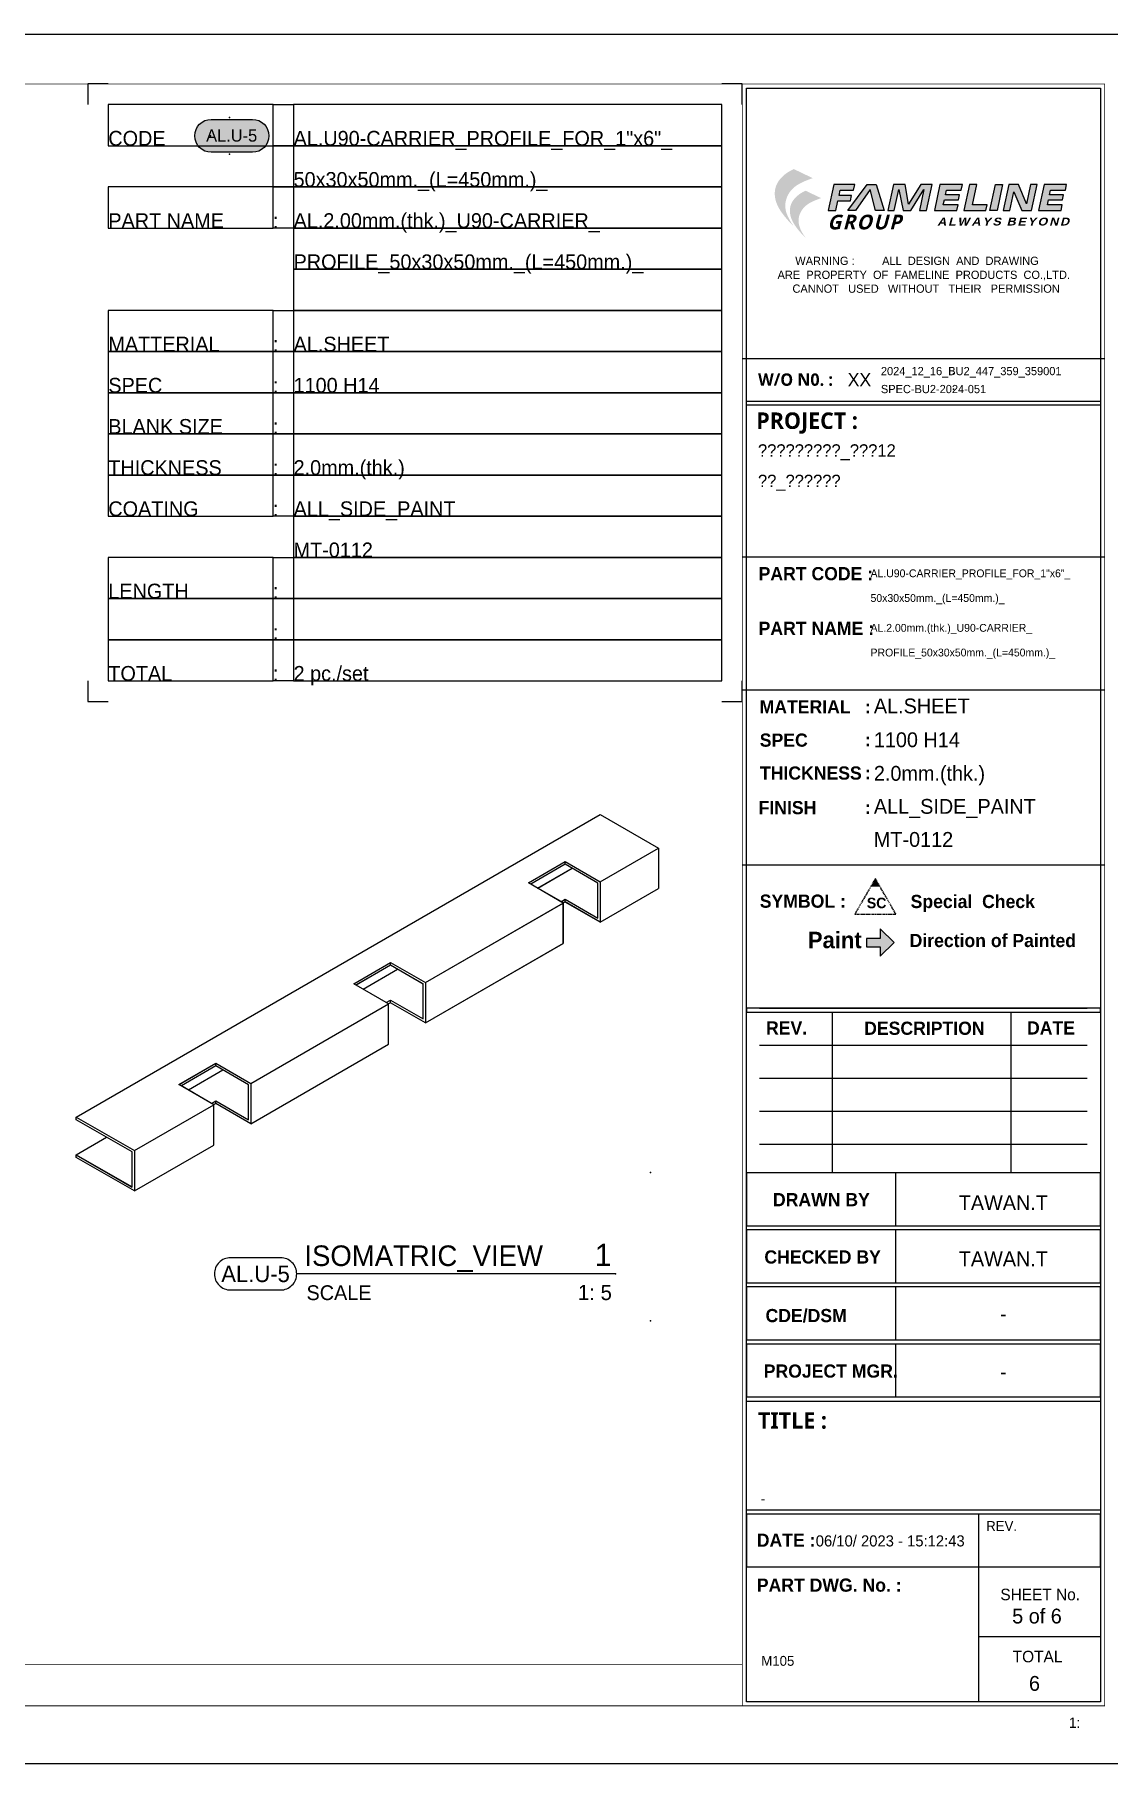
# Model space of a CAD drawing. Header units: millimetres. Extents: x -244126 to 368105, y -173968 to 259060.
# Drawn here: x -84073 to -83421, y 44240 to 45290 of the extents above; entities that cross this region are included whole.
import ezdxf
from ezdxf.enums import TextEntityAlignment as Align

# ---------------------------------------------------------------- set-up
doc = ezdxf.new("R2010")
doc.units = ezdxf.units.MM
doc.header["$MEASUREMENT"] = 0
for name, pattern in [('005_GG_TA_LINE', [13.75, 5, -1.25, 1.25, -1.25, 5]), ('BORDER2', [22.225, 6.35, -3.175, 6.35, -3.175, 0, -3.175]), ('HIDDEN', [9.525, 6.35, -3.175]), ('TA_GL_000.00010', [0.000275, 0.0001, -2.5e-05, 2.5e-05, -2.5e-05, 0.0001]), ('TA_HL_003.00000', [19.5, 10.65, -8.85])]:
    doc.linetypes.add(name, pattern=pattern)
for name, color, linetype in [('000 - D I M 0.25', 6, 'Continuous'), ('000 - H A T C H', 8, 'Continuous'), ('000 - SYMBOL CON', 1, 'Continuous'), ('000 - T E X T', 4, 'Continuous'), ('000 - TITLEBLOCK', 4, 'Continuous'), ('A04_TUBE SERIES', 7, 'Continuous'), ('FL-Support ii', 5, 'Continuous'), ('T E X T', 4, 'Continuous')]:
    doc.layers.add(name, color=color, linetype=linetype)
doc.styles.add('BROWALLIA', font='BrowalliaUPC.ttf')
doc.styles.add('Cetury Gothic', font='GOTHIC.TTF')
doc.styles.add('MtXpl_BrowalliaUPC', font='BrowalliaUPC.ttf')
doc.styles.add('MtXpl_Century_Gothic', font='GOTHICB.TTF')
doc.styles.add('MtXpl_Malgun_Gothic', font='malgunbd.ttf')
doc.styles.add('TA', font='Cordia New.ttf', dxfattribs={"height": 4.5})

# ---------------------------------------------------------------- blocks, each defined once
blk = doc.blocks.new('A$Cfd196da9')
at = {"color": 0, "linetype": 'ByBlock', "const_width": 0.1}
blk.add_lwpolyline([(-143.5, -98), (96.5, -98), (96.5, 99), (-143.5, 99)], close=True, dxfattribs=at)
blk = doc.blocks.new('NEW LOGO FAMELINE')
h = blk.add_hatch(color=3)
h.dxf.hatch_style = 1
h.set_gradient(color1=(51, 51, 51), color2=(132, 132, 132), tint=1, name='INVHEMISPHERICAL')
edge = h.paths.add_edge_path()
edge.add_spline(control_points=[(167, -151.3), (166.2, -150.2), (164.6, -148), (161.9, -143.2), (159.3, -137.4), (158.4, -130.6), (159.4, -124.4), (161.9, -118.6), (166.8, -112.3), (175.3, -106.8), (182.7, -104.2), (186.7, -102.7)], knot_values=[0, 0, 0, 0, 3.999368, 8.221458, 16.423435, 22.935826, 28.683381, 35.030362, 41.70231, 52.106571, 65.045306, 65.045306, 65.045306, 65.045306], degree=3, periodic=0)
edge.add_line((186.7, -102.7), (167.5, -93.5))
edge.add_spline(control_points=[(167.5, -93.5), (165.3, -94.5), (160.7, -96.8), (154.8, -101.7), (150.3, -107.6), (148, -114.3), (147.8, -121.1), (149.6, -128.8), (153.3, -135.6), (157.9, -141.6), (162.1, -146.7), (165.3, -149.7), (167, -151.3)], knot_values=[0, 0, 0, 0, 7.114643, 15.455222, 22.761373, 29.246418, 36.248595, 42.954952, 52.716962, 59.173886, 65.493194, 72.469008, 72.469008, 72.469008, 72.469008], degree=3, periodic=0)
edge = h.paths.add_edge_path(flags=16)
edge.add_spline(control_points=[(174.4, -106.3), (174.1, -106.2), (172.5, -105.6), (168.6, -105.4), (162.7, -105.8), (156.2, -106.9), (152.6, -109.1), (151, -110.1)], knot_values=[0, 0, 0, 0, 1.056476, 5.025479, 11.599149, 18.811417, 24.352285, 24.352285, 24.352285, 24.352285], degree=3, periodic=0)
edge.add_spline(control_points=[(151, -110.1), (151.1, -109.8), (151.2, -109.5), (151.8, -108.3), (152.4, -107.3), (153.9, -105.1), (154.9, -104), (157.1, -101.7), (158.4, -100.5), (160.4, -99), (161.1, -98.5), (162.6, -97.6), (163.3, -97.1), (164.9, -96.2), (165.8, -95.8), (167, -95.2), (167.2, -95.1), (167.5, -95)], knot_values=[0.636744, 0.636744, 0.636744, 0.636744, 1.528083, 1.528083, 5.150301, 5.150301, 9.845601, 9.845601, 15.15015, 15.15015, 17.802424, 17.802424, 20.454698, 20.454698, 23.491903, 23.491903, 24.373762, 24.373762, 24.373762, 24.373762], degree=3, periodic=0)
edge.add_line((167.5, -95), (183.3, -102.6))
edge.add_spline(control_points=[(183.3, -102.6), (182.4, -102.9), (181.5, -103.2), (178.6, -104.4), (176.5, -105.2), (174.4, -106.3)], knot_values=[3.151221, 3.151221, 3.151221, 3.151221, 5.963358, 5.963358, 12.618488, 12.618488, 12.618488, 12.618488], degree=3, periodic=0)
h = blk.add_hatch(color=253)
h.dxf.hatch_style = 1
edge = h.paths.add_edge_path()
edge.add_spline(control_points=[(167.5, -95), (167.2, -95.1), (167, -95.2), (165.8, -95.8), (164.9, -96.2), (163.3, -97.1), (162.6, -97.6), (161.1, -98.5), (160.4, -99), (158.4, -100.5), (157.1, -101.7), (154.9, -104), (153.9, -105.1), (152.4, -107.3), (151.8, -108.3), (151.2, -109.5), (151.1, -109.8), (151, -110.1)], knot_values=[0.636744, 0.636744, 0.636744, 0.636744, 1.518603, 1.518603, 4.555808, 4.555808, 7.208082, 7.208082, 9.860357, 9.860357, 15.164905, 15.164905, 19.860205, 19.860205, 23.482423, 23.482423, 24.373762, 24.373762, 24.373762, 24.373762], degree=3, periodic=0)
edge.add_spline(control_points=[(151, -110.1), (152.6, -109.1), (156.2, -106.9), (162.7, -105.8), (168.6, -105.4), (172.5, -105.6), (174.1, -106.2), (174.4, -106.3)], knot_values=[0, 0, 0, 0, 5.540868, 12.753135, 19.326806, 23.295809, 24.352285, 24.352285, 24.352285, 24.352285], degree=3, periodic=0)
edge.add_spline(control_points=[(174.4, -106.3), (176.5, -105.2), (178.6, -104.4), (181.5, -103.2), (182.4, -102.9), (183.3, -102.6)], knot_values=[3.151221, 3.151221, 3.151221, 3.151221, 9.806351, 9.806351, 12.618488, 12.618488, 12.618488, 12.618488], degree=3, periodic=0)
edge.add_line((183.3, -102.6), (167.5, -95))
edge = h.paths.add_edge_path()
edge.add_spline(control_points=[(179.5, -116.8), (179.3, -116.9), (179.1, -117), (178.1, -117.4), (177.4, -117.8), (176, -118.5), (175.4, -118.9), (174.3, -119.6), (173.7, -120), (172, -121.3), (171, -122.3), (169.1, -124.2), (168.3, -125.1), (167.1, -126.9), (166.6, -127.7), (166.1, -128.8), (166, -129), (165.9, -129.2)], knot_values=[0.636744, 0.636744, 0.636744, 0.636744, 1.518603, 1.518603, 4.555808, 4.555808, 7.208082, 7.208082, 9.860357, 9.860357, 15.164905, 15.164905, 19.860205, 19.860205, 23.482423, 23.482423, 24.373762, 24.373762, 24.373762, 24.373762], degree=3, periodic=0)
edge.add_spline(control_points=[(165.9, -129.2), (166.3, -129), (166.6, -128.7), (167, -128.5)], knot_values=[0, 0, 0, 0, 1.522018, 1.522018, 1.522018, 1.522018], degree=3, periodic=0)
edge.add_spline(control_points=[(167, -128.5), (167.7, -128.1), (168.5, -127.7), (169.2, -127.3)], knot_values=[1.522018, 1.522018, 1.522018, 1.522018, 4.566053, 4.566053, 4.566053, 4.566053], degree=3, periodic=0)
edge.add_spline(control_points=[(169.2, -127.3), (169.5, -127.2), (170.2, -126.9), (171, -126.6), (171.6, -126.5)], knot_values=[4.566053, 4.566053, 4.566053, 4.566053, 5.540868, 7.610089, 7.610089, 7.610089, 7.610089], degree=3, periodic=0)
edge.add_spline(control_points=[(171.6, -126.5), (172.4, -126.3), (173.2, -126.1), (174, -126)], knot_values=[7.610089, 7.610089, 7.610089, 7.610089, 10.654125, 10.654125, 10.654125, 10.654125], degree=3, periodic=0)
edge.add_spline(control_points=[(174, -126), (174.6, -125.9), (175.8, -125.7), (177.1, -125.6), (177.8, -125.5)], knot_values=[10.654125, 10.654125, 10.654125, 10.654125, 12.753135, 15.220178, 15.220178, 15.220178, 15.220178], degree=3, periodic=0)
edge.add_spline(control_points=[(177.8, -125.5), (178.9, -125.5), (180.1, -125.4), (181.4, -125.4), (181.5, -125.4)], knot_values=[15.220178, 15.220178, 15.220178, 15.220178, 19.326806, 19.786231, 19.786231, 19.786231, 19.786231], degree=3, periodic=0)
edge.add_spline(control_points=[(181.5, -125.4), (182.1, -125.5), (182.8, -125.5), (183.4, -125.6)], knot_values=[19.786231, 19.786231, 19.786231, 19.786231, 22.069258, 22.069258, 22.069258, 22.069258], degree=3, periodic=0)
edge.add_spline(control_points=[(183.4, -125.6), (183.7, -125.6), (184.1, -125.7), (184.5, -125.8), (184.6, -125.9)], knot_values=[22.069258, 22.069258, 22.069258, 22.069258, 23.295809, 23.591276, 23.591276, 23.591276, 23.591276], degree=3, periodic=0)
edge.add_spline(control_points=[(184.6, -125.9), (184.8, -125.9), (185, -126), (185.2, -126.1)], knot_values=[23.591276, 23.591276, 23.591276, 23.591276, 24.352285, 24.352285, 24.352285, 24.352285], degree=3, periodic=0)
edge.add_spline(control_points=[(185.2, -126.1), (186.9, -125.2), (188.6, -124.5), (191, -123.5), (191.8, -123.3), (192.5, -123)], knot_values=[3.151221, 3.151221, 3.151221, 3.151221, 9.806351, 9.806351, 12.618488, 12.618488, 12.618488, 12.618488], degree=3, periodic=0)
edge.add_line((192.5, -123), (179.5, -116.8))
h = blk.add_hatch(color=3)
h.dxf.hatch_style = 1
h.set_gradient(color1=(51, 51, 51), color2=(132, 132, 132), tint=1, name='INVHEMISPHERICAL')
edge = h.paths.add_edge_path()
edge.add_spline(control_points=[(179.1, -163.1), (178.5, -162.2), (177.2, -160.4), (174.9, -156.5), (172.8, -151.7), (172, -146), (172.8, -140.9), (174.9, -136.2), (178.9, -131), (185.9, -126.5), (192, -124.3), (195.3, -123.1)], knot_values=[0, 0, 0, 0, 3.28902, 6.761203, 13.506384, 18.862075, 23.588778, 28.808439, 34.295348, 42.851654, 53.492273, 53.492273, 53.492273, 53.492273], degree=3, periodic=0)
edge.add_line((195.3, -123.1), (179.5, -115.6))
edge.add_spline(control_points=[(179.5, -115.6), (177.7, -116.4), (173.9, -118.3), (169.1, -122.3), (165.3, -127.2), (163.4, -132.7), (163.3, -138.3), (164.8, -144.6), (167.9, -150.2), (171.6, -155.1), (175.1, -159.3), (177.7, -161.8), (179.1, -163.1)], knot_values=[0, 0, 0, 0, 5.850974, 12.71014, 18.718608, 24.051811, 29.810295, 35.325501, 43.35363, 48.663707, 53.86061, 59.597414, 59.597414, 59.597414, 59.597414], degree=3, periodic=0)
edge = h.paths.add_edge_path(flags=16)
edge.add_spline(control_points=[(171.6, -126.5), (171, -126.6), (170.2, -126.9), (169.5, -127.2), (169.2, -127.3)], knot_values=[4.566053, 4.566053, 4.566053, 4.566053, 6.635274, 7.610089, 7.610089, 7.610089, 7.610089], degree=3, periodic=0)
edge.add_spline(control_points=[(169.2, -127.3), (168.5, -127.7), (167.7, -128.1), (167, -128.5)], knot_values=[1.522018, 1.522018, 1.522018, 1.522018, 4.566053, 4.566053, 4.566053, 4.566053], degree=3, periodic=0)
edge.add_spline(control_points=[(167, -128.5), (166.6, -128.7), (166.3, -129), (165.9, -129.2)], knot_values=[0, 0, 0, 0, 1.522018, 1.522018, 1.522018, 1.522018], degree=3, periodic=0)
edge.add_spline(control_points=[(165.9, -129.2), (166, -129), (166.1, -128.8), (166.6, -127.7), (167.1, -126.9), (168.3, -125.1), (169.1, -124.2), (171, -122.3), (172, -121.3), (173.7, -120), (174.3, -119.6), (175.4, -118.9), (176, -118.5), (177.4, -117.8), (178.1, -117.4), (179.1, -117), (179.3, -116.9), (179.5, -116.8)], knot_values=[0.636744, 0.636744, 0.636744, 0.636744, 1.528083, 1.528083, 5.150301, 5.150301, 9.845601, 9.845601, 15.15015, 15.15015, 17.802424, 17.802424, 20.454698, 20.454698, 23.491903, 23.491903, 24.373762, 24.373762, 24.373762, 24.373762], degree=3, periodic=0)
edge.add_line((179.5, -116.8), (192.5, -123))
edge.add_spline(control_points=[(192.5, -123), (191.8, -123.3), (191, -123.5), (188.6, -124.5), (186.9, -125.2), (185.2, -126.1)], knot_values=[3.151221, 3.151221, 3.151221, 3.151221, 5.963358, 5.963358, 12.618488, 12.618488, 12.618488, 12.618488], degree=3, periodic=0)
edge.add_spline(control_points=[(185.2, -126.1), (185, -126), (184.8, -125.9), (184.6, -125.9)], knot_values=[23.591276, 23.591276, 23.591276, 23.591276, 24.352285, 24.352285, 24.352285, 24.352285], degree=3, periodic=0)
edge.add_spline(control_points=[(184.6, -125.9), (184.5, -125.8), (184.1, -125.7), (183.7, -125.6), (183.4, -125.6)], knot_values=[22.069258, 22.069258, 22.069258, 22.069258, 22.364725, 23.591276, 23.591276, 23.591276, 23.591276], degree=3, periodic=0)
edge.add_spline(control_points=[(183.4, -125.6), (182.8, -125.5), (182.1, -125.5), (181.5, -125.4)], knot_values=[19.786231, 19.786231, 19.786231, 19.786231, 22.069258, 22.069258, 22.069258, 22.069258], degree=3, periodic=0)
edge.add_spline(control_points=[(181.5, -125.4), (181.4, -125.4), (180.1, -125.4), (178.9, -125.5), (177.8, -125.5)], knot_values=[15.220178, 15.220178, 15.220178, 15.220178, 15.679604, 19.786231, 19.786231, 19.786231, 19.786231], degree=3, periodic=0)
edge.add_spline(control_points=[(177.8, -125.5), (177.1, -125.6), (175.8, -125.7), (174.6, -125.9), (174, -126)], knot_values=[10.654125, 10.654125, 10.654125, 10.654125, 13.121167, 15.220178, 15.220178, 15.220178, 15.220178], degree=3, periodic=0)
edge.add_spline(control_points=[(174, -126), (173.2, -126.1), (172.4, -126.3), (171.6, -126.5)], knot_values=[7.610089, 7.610089, 7.610089, 7.610089, 10.654125, 10.654125, 10.654125, 10.654125], degree=3, periodic=0)
blk = doc.blocks.new('*U1674')
h = blk.add_hatch(color=3)
h.dxf.hatch_style = 1
h.paths.add_polyline_path([(1277.2, 943.1), (1281.8, 943.1), (1283.1, 949), (1290.7, 949), (1291.4, 952.2), (1283.8, 952.2), (1284.5, 955.5), (1292.6, 955.5), (1293.3, 958.9), (1280.6, 958.9)])
h.paths.add_polyline_path([(1289.1, 943.1), (1293.7, 943.1), (1302.6, 955.9), (1305.9, 943.1), (1311.1, 943.1), (1306.2, 958.9), (1300.9, 958.9)])
h.paths.add_polyline_path([(1320.1, 956), (1322.6, 943.1), (1327.3, 943.1), (1335.3, 956), (1332.6, 943.1), (1336.8, 943.1), (1340.2, 958.9), (1333.4, 958.9), (1326, 947.1), (1323.8, 958.9), (1316.8, 958.9), (1313.4, 943.1), (1317.3, 943.1)])
h.paths.add_polyline_path([(1341.7, 943.1), (1355.3, 943.1), (1356, 946.5), (1347, 946.5), (1347.7, 949.6), (1356.2, 949.6), (1356.8, 952.7), (1348.3, 952.7), (1349, 955.5), (1358, 955.5), (1358.7, 958.9), (1345, 958.9)])
h.paths.add_polyline_path([(1359.6, 943.1), (1372.9, 943.1), (1373.7, 946.5), (1364.7, 946.5), (1367.4, 958.9), (1362.9, 958.9)])
h.paths.add_polyline_path([(1375.3, 943.1), (1379.8, 943.1), (1383.1, 958.9), (1378.7, 958.9)])
h.paths.add_polyline_path([(1383.4, 943.1), (1387.5, 943.1), (1389.9, 954.5), (1394.7, 943.1), (1400.7, 943.1), (1404.1, 958.9), (1400.1, 958.9), (1397.6, 947.3), (1392.8, 958.9), (1386.8, 958.9)])
h.paths.add_polyline_path([(1404.9, 943.1), (1418.6, 943.1), (1419.3, 946.5), (1410.3, 946.5), (1410.9, 949.6), (1419.4, 949.6), (1420.1, 952.7), (1411.6, 952.7), (1412.2, 955.5), (1421.2, 955.5), (1421.9, 958.9), (1408.3, 958.9)])
h = blk.add_hatch(color=150)
h.dxf.hatch_style = 1
h.paths.add_polyline_path([(1305.8, 537.4), (1303, 532.4), (1308.7, 532.4)])
at = {"layer": 'FL-Support ii'}
blk.add_hatch(color=1, dxfattribs=at).paths.add_polyline_path([(1308.8, 501.1), (1308.8, 506.9), (1317.2, 498.5), (1308.8, 490.2), (1308.8, 496), (1300.5, 496), (1300.5, 501.1)])
at = {"color": 3, "linetype": 'Continuous'}
for p, q in [((1225, 853.2), (1445, 853.2)), ((1225, 732.9), (1445, 732.9)), ((1445, 651.8), (1225, 651.8)), ((1445, 651.8), (1225, 651.8)), ((1445, 545.6), (1225, 545.6)), ((1279.5, 456.2), (1279.5, 358.7)), ((1388, 456.2), (1388, 358.7)), ((1235.5, 436.2), (1434.5, 436.2)), ((1318.1, 358.7), (1318.1, 326.5)), ((1318.1, 324), (1318.1, 291.9)), ((1318.1, 289.4), (1318.1, 257.2)), ((1318.1, 254.7), (1318.1, 222.6)), ((1368.5, 151.4), (1368.5, 119.3)), ((1368.5, 119.3), (1368.5, 37.5)), ((1368.5, 77.1), (1442.5, 77.1))]:
    blk.add_line(p, q, dxfattribs=at)
at = {"color": 8, "linetype": 'Continuous'}
for p, q in [((1235.5, 458.7), (1434.5, 458.7)), ((1235.5, 416.2), (1434.5, 416.2)), ((1235.5, 396.2), (1434.5, 396.2)), ((1235.5, 376.2), (1434.5, 376.2))]:
    blk.add_line(p, q, dxfattribs=at)
at = {"color": 3}
for points in [[(1293.3, 958.9), (1280.6, 958.9), (1277.2, 943.1), (1281.8, 943.1), (1283.1, 949), (1290.7, 949), (1291.4, 952.2), (1283.8, 952.2), (1284.5, 955.5), (1292.6, 955.5), (1293.3, 958.9)], [(1289.1, 943.1), (1300.9, 958.9), (1306.2, 958.9), (1311.1, 943.1), (1305.9, 943.1), (1302.6, 955.9), (1293.7, 943.1), (1289.1, 943.1)], [(1313.4, 943.1), (1317.3, 943.1), (1320.1, 956), (1322.6, 943.1), (1327.3, 943.1), (1335.3, 956), (1332.6, 943.1), (1336.8, 943.1), (1340.2, 958.9), (1333.4, 958.9), (1326, 947.1), (1323.8, 958.9), (1316.8, 958.9), (1313.4, 943.1)], [(1367.4, 958.9), (1362.9, 958.9), (1359.6, 943.1), (1372.9, 943.1), (1373.7, 946.5), (1364.7, 946.5), (1367.4, 958.9)], [(1378.7, 958.9), (1383.1, 958.9), (1379.8, 943.1), (1375.3, 943.1), (1378.7, 958.9)], [(1383.4, 943.1), (1387.5, 943.1), (1389.9, 954.5), (1394.7, 943.1), (1400.7, 943.1), (1404.1, 958.9), (1400.1, 958.9), (1397.6, 947.3), (1392.8, 958.9), (1386.8, 958.9), (1383.4, 943.1)]]:
    blk.add_lwpolyline(points, dxfattribs=at)
for points in [[(1349, 955.5), (1358, 955.5), (1358.7, 958.9), (1345, 958.9), (1341.7, 943.1), (1355.3, 943.1), (1356, 946.5), (1347, 946.5), (1347.7, 949.6), (1356.2, 949.6), (1356.8, 952.7), (1348.3, 952.7)], [(1412.2, 955.5), (1421.2, 955.5), (1421.9, 958.9), (1408.3, 958.9), (1404.9, 943.1), (1418.6, 943.1), (1419.3, 946.5), (1410.3, 946.5), (1410.9, 949.6), (1419.4, 949.6), (1420.1, 952.7), (1411.6, 952.7)]]:
    blk.add_lwpolyline(points, close=True, dxfattribs=at)
at = {"color": 3, "linetype": 'Continuous'}
for points in [[(1442.5, 827.4), (1442.5, 824.9), (1227.5, 824.9), (1227.5, 827.4)], [(1442.5, 456.2), (1442.5, 458.7), (1227.5, 458.7), (1227.5, 456.2)], [(1442.5, 326.5), (1442.5, 358.7), (1227.5, 358.7), (1227.5, 326.5)], [(1442.5, 291.9), (1442.5, 324), (1227.5, 324), (1227.5, 291.9)], [(1442.5, 257.2), (1442.5, 289.4), (1227.5, 289.4), (1227.5, 257.2)], [(1442.5, 222.6), (1442.5, 254.7), (1227.5, 254.7), (1227.5, 222.6)], [(1442.5, 220.1), (1442.5, 153.9), (1227.5, 153.9), (1227.5, 220.1)], [(1442.5, 119.3), (1442.5, 151.4), (1227.5, 151.4), (1227.5, 119.3)], [(1442.5, 119.3), (1442.5, 37.5), (1227.5, 37.5), (1227.5, 119.3)]]:
    blk.add_lwpolyline(points, close=True, dxfattribs=at)
at = {"color": 150, "linetype": 'HIDDEN', "ltscale": 0.1}
blk.add_lwpolyline([(1293.3, 515.8), (1318.3, 515.8), (1305.8, 537.4), (1293.3, 515.8)], dxfattribs=at)
for p in [(1353.3, 844), (1353.3, 834.7)]:
    blk.add_point(p)
at = {"layer": '000 - T E X T', "color": 3, "const_width": 0.5}
blk.add_lwpolyline([(1445, 35), (1225, 35), (1225, 1020), (1445, 1020)], close=True, dxfattribs=at)
at = {"layer": '000 - T E X T', "color": 3}
blk.add_lwpolyline([(1442.5, 37.5), (1227.5, 37.5), (1227.5, 1017.5), (1442.5, 1017.5)], close=True, dxfattribs=at)
at = {"layer": '000 - T E X T', "color": 3, "const_width": 0.5}
blk.add_lwpolyline([(25, 60), (1225, 60)], dxfattribs=at)
at = {"layer": '000 - TITLEBLOCK', "color": 250}
blk.add_lwpolyline([(0, 0), (1485, 0), (1485, 1050), (0, 1050)], close=True, dxfattribs=at)
at = {"layer": 'FL-Support ii', "color": 5}
blk.add_lwpolyline([(1308.8, 490.2), (1317.2, 498.5), (1308.8, 506.9), (1308.8, 501.1), (1300.5, 501.1), (1300.5, 496), (1308.8, 496)], close=True, dxfattribs=at)
at = {"color": 3, "xscale": 0.594778572591873, "yscale": 0.594778572591873, "zscale": 0.594778572591873}
blk.add_blockref('NEW LOGO FAMELINE', (1156.7, 1023.9), dxfattribs=at)
at = {"layer": '000 - T E X T', "color": 3, "xscale": 5, "yscale": 5, "zscale": 5}
blk.add_blockref('A$Cfd196da9', (742.5, 525), dxfattribs=at)
at = {"color": 4, "style": 'Cetury Gothic'}
blk.add_text(' 1:', height=6.25, dxfattribs=at).set_placement((1421, 21.6))
at = {"color": 2, "attachment_point": 1, "style": 'Cetury Gothic'}
for s, width, insert, char_height in [('{\\f@Meiryo UI|b1|i1|c0|p34;\\T1.1;GROUP}', 56.298, (1276.6, 940.6), 8.922), ('{\\fArial Black|b0|i1|c0|p34;\\T1.2;ALWAYS BEYOND}', 91.267, (1343.4, 938.8), 4.758)]:
    blk.add_mtext_dynamic_manual_height_columns(s, width=width, gutter_width=14.9, heights=[0], dxfattribs=dict(at, insert=insert, char_height=char_height))
at = {"color": 4, "style": 'TA'}
blk.add_attdef('PAPER_SIZE', text='', height=6.25, dxfattribs=at).set_placement((1421.5, 24.9), align=Align.MIDDLE_RIGHT)
blk.add_attdef('SCALE_SIZE', text='', height=6.25, dxfattribs=at).set_placement((1433.8, 25.1), align=Align.MIDDLE_LEFT)
at = {"layer": '000 - D I M 0.25', "color": 2, "insert": (1297.5, 505.1), "char_height": 10, "width": 335.568, "attachment_point": 3, "style": 'BROWALLIA'}
blk.add_mtext('{\\fBrowalliaUPC|b1|i0|c222|p34;Paint}', dxfattribs=at)
at = {"layer": '000 - T E X T', "linetype": '005_GG_TA_LINE', "insert": (1267.1, 138.5), "char_height": 6.719, "attachment_point": 1, "style": 'Cetury Gothic'}
blk.add_mtext(' 06/10/ 2023 - 15:12:43 ', dxfattribs=at)
at = {"layer": '000 - T E X T', "color": 250, "style": 'TA'}
for tag, height, p in [('SUPERLINK', 5, (43.2, 1039.4)), ('NAMEFILE', 5, (43.2, 1029.4)), ('SC', 100, (8.4, 938))]:
    blk.add_attdef(tag, text='', height=height, dxfattribs=at).set_placement(p, align=Align.MIDDLE_LEFT)
at = {"layer": '000 - T E X T', "color": 4, "style": 'TA'}
for tag, height, p in [('NAME_JOB_1', 5, (1309.2, 845.6)), ('NAME_JOB_2', 5, (1309.2, 834.7)), ('NAME_PROJECT_1', 7.5, (1234.5, 797.4)), ('NAME_PROJECT_2', 7.5, (1234.5, 778.9)), ('NAME_PROJECT_3', 7.5, (1234.5, 760.4)), ('CODE_VALUE_1', 4.75, (1302.9, 722.8)), ('CODE_VALUE_2', 4.75, (1302.9, 707.8)), ('PART_NAME_VALUE_1', 4.75, (1302.9, 689.7)), ('PART_NAME_VALUE_2', 4.75, (1302.9, 674.7)), ('PART_NAME_VALUE_3', 4.75, (1302.9, 659.7)), ('MATTERIAL_VALUE_1', 9, (1304.9, 642.3)), ('SPEC_VALUE', 9, (1304.9, 621.7)), ('THICKNESS_VALUE', 9, (1304.9, 601.3)), ('COATING_VALUE_1', 9, (1304.9, 581.3)), ('COATING_VALUE_2', 9, (1304.9, 561.2)), ('NAME_TITLE_1', 6, (1236.3, 194)), ('NAME_TITLE_2', 6, (1236.3, 177.4)), ('NAME_TITLE_3', 6, (1236.3, 160.7)), ('DRAWING_NO1', 6, (1236.5, 82.3)), ('DRAWING_NO2', 6, (1236.5, 62.3))]:
    blk.add_attdef(tag, text='', height=height, dxfattribs=at).set_placement(p, align=Align.MIDDLE_LEFT)
for tag, p in [('NAME_DAFT', (1383.5, 340.5)), ('NAME_CHECKED', (1383.5, 306.5)), ('NAME_DESIGNER', (1383.5, 273)), ('NAME_DESIGN_MGR', (1383.5, 237.8))]:
    blk.add_attdef(tag, text='', height=9, dxfattribs=at).set_placement(p, align=Align.MIDDLE_CENTER)
for tag, p, height in [('REV', (1383.8, 125.6), 9.38), ('NAME_REMARK', (138.2, 43.3), 10)]:
    blk.add_attdef(tag, p, '', height=height, dxfattribs=at)
at = {"layer": '000 - T E X T', "color": 4, "style": 'Cetury Gothic'}
for tag, p in [('SHEET_NO.', (1403.9, 85)), ('TOTAL_SHEET_NO.', (1402.4, 44.1))]:
    blk.add_attdef(tag, text='', height=9, dxfattribs=at).set_placement(p, align=Align.CENTER)
at = {"layer": 'T E X T', "color": 4, "linetype": '005_GG_TA_LINE'}
for s, height, style, p in [(' WARNING :         ALL  DESIGN  AND  DRAWING', 5, 'Cetury Gothic', (1255.3, 910.1)), ('ARE  PROPERTY  OF  FAMELINE  PRODUCTS  CO.,LTD.', 5, 'Cetury Gothic', (1246.4, 901.6)), (' CANNOT   USED   WITHOUT   THEIR   PERMISSION', 5, 'Cetury Gothic', (1253.6, 893.2)), ('W/O N0. :', 7.5, 'MtXpl_Malgun_Gothic', (1234.6, 836.7)), ('XX', 8, 'Cetury Gothic', (1289, 836.4)), ('PROJECT :', 10, 'MtXpl_Malgun_Gothic', (1233.5, 810.5)), ('PART CODE :', 8, 'MtXpl_Century_Gothic', (1234.9, 718.6)), ('PART NAME :', 8, 'MtXpl_Century_Gothic', (1234.9, 685.4)), ('MATERIAL', 8, 'MtXpl_Century_Gothic', (1235.5, 637.7)), (':', 8, 'MtXpl_Century_Gothic', (1299.5, 637.7)), ('SPEC', 8, 'MtXpl_Century_Gothic', (1235.6, 617.5)), (':', 8, 'MtXpl_Century_Gothic', (1299.5, 617.7)), ('THICKNESS', 8, 'MtXpl_Century_Gothic', (1235.7, 597.5)), (':', 8, 'MtXpl_Century_Gothic', (1299.5, 597.7)), ('FINISH', 8, 'MtXpl_Century_Gothic', (1234.9, 576.5)), (':', 8, 'MtXpl_Century_Gothic', (1299.5, 576.7)), ('SYMBOL :', 8, 'MtXpl_Century_Gothic', (1235.6, 519.7)), ('Special  Check', 8, 'MtXpl_Century_Gothic', (1327.2, 519.5)), ('Direction of Painted', 8, 'MtXpl_Century_Gothic', (1326.6, 495.8)), ('REV.', 8, 'MtXpl_Century_Gothic', (1239.4, 442.7)), ('DESCRIPTION', 8, 'MtXpl_Century_Gothic', (1299, 442.5)), ('DATE', 8, 'MtXpl_Century_Gothic', (1397.9, 442.7)), ('DRAWN BY', 8, 'MtXpl_Century_Gothic', (1243.6, 338.4)), ('CHECKED BY', 8, 'MtXpl_Century_Gothic', (1238.4, 303.6)), ('CDE/DSM', 8, 'MtXpl_Century_Gothic', (1239.1, 268)), ('PROJECT MGR.', 8, 'MtXpl_Century_Gothic', (1238, 234.3)), ('TITLE :', 10, 'MtXpl_Malgun_Gothic', (1234.5, 203.3)), ('REV.', 6, 'Cetury Gothic', (1373.1, 141.2)), ('DATE :', 8, 'MtXpl_Century_Gothic', (1233.8, 131.6)), ('PART DWG. No. :', 8, 'MtXpl_Century_Gothic', (1233.8, 104.3)), ('SHEET No.', 7, 'Cetury Gothic', (1381.7, 99.1)), ('TOTAL', 7, 'Cetury Gothic', (1389.2, 61.4))]:
    blk.add_text(s, height=height, dxfattribs=dict(at, style=style)).set_placement(p)
at = {"layer": 'T E X T', "color": 150, "insert": (1300.6, 525.8), "char_height": 6.4, "attachment_point": 1, "style": 'Cetury Gothic'}
blk.add_mtext('{\\fCentury Gothic|b1|i0|c0|p34;SC}', dxfattribs=at)
blk = doc.blocks.new('A$C829836ee')
for p in [(0, 3), (0, -3)]:
    blk.add_point(p)
blk = doc.blocks.new('*U5034')
at = {"layer": '000 - H A T C H'}
h = blk.add_hatch(color=250, dxfattribs=at)
h.dxf.hatch_style = 1
edge = h.paths.add_edge_path()
edge.add_arc((12.5, -3.8), 2, 90, 270, ccw=False)
edge.add_line((12.5, -1.8), (17.5, -1.8))
edge.add_arc((17.5, -3.8), 2, -90, 90, ccw=False)
edge.add_line((17.5, -5.8), (12.5, -5.8))
at = {"layer": '000 - SYMBOL CON', "color": 2}
blk.add_lwpolyline([(12.5, -5.8, -1), (12.5, -1.8), (17.5, -1.8, -1), (17.5, -5.8)], format="xyb", close=True, dxfattribs=at)
at = {"layer": 'A04_TUBE SERIES', "color": 3}
blk.add_point((12.41, -3.8), dxfattribs=at)
at = {"layer": 'Defpoints', "color": 250}
for points in [[(0, 2.5), (-2.5, 2.5), (-2.5, 0)], [(77, 0), (77, 2.5), (74.5, 2.5)], [(-2.5, -70), (-2.5, -72.5), (0, -72.5)], [(74.5, -72.5), (77, -72.5), (77, -70)]]:
    blk.add_lwpolyline(points, dxfattribs=at)
for points in [[(0, -5), (20, -5), (20, 0), (0, 0)], [(20, 0), (22.5, 0), (22.5, -5), (20, -5)], [(22.5, -5), (74.5, -5), (74.5, 0), (22.5, 0)], [(20, -5), (22.5, -5), (22.5, -10), (20, -10)], [(22.5, -10), (74.5, -10), (74.5, -5), (22.5, -5)], [(0, -15), (20, -15), (20, -10), (0, -10)], [(20, -10), (22.5, -10), (22.5, -15), (20, -15)], [(22.5, -15), (74.5, -15), (74.5, -10), (22.5, -10)], [(22.5, -20), (74.5, -20), (74.5, -15), (22.5, -15)], [(22.5, -25), (74.5, -25), (74.5, -20), (22.5, -20)], [(0, -30), (20, -30), (20, -25), (0, -25)], [(20, -25), (22.5, -25), (22.5, -30), (20, -30)], [(22.5, -30), (74.5, -30), (74.5, -25), (22.5, -25)], [(0, -35), (20, -35), (20, -30), (0, -30)], [(20, -30), (22.5, -30), (22.5, -35), (20, -35)], [(22.5, -35), (74.5, -35), (74.5, -30), (22.5, -30)], [(0, -40), (20, -40), (20, -35), (0, -35)], [(20, -35), (22.5, -35), (22.5, -40), (20, -40)], [(22.5, -40), (74.5, -40), (74.5, -35), (22.5, -35)], [(0, -45), (20, -45), (20, -40), (0, -40)], [(20, -40), (22.5, -40), (22.5, -45), (20, -45)], [(22.5, -45), (74.5, -45), (74.5, -40), (22.5, -40)], [(0, -50), (20, -50), (20, -45), (0, -45)], [(20, -45), (22.5, -45), (22.5, -50), (20, -50)], [(22.5, -50), (74.5, -50), (74.5, -45), (22.5, -45)], [(22.5, -55), (74.5, -55), (74.5, -50), (22.5, -50)], [(0, -60), (20, -60), (20, -55), (0, -55)], [(20, -55), (22.5, -55), (22.5, -60), (20, -60)], [(22.5, -60), (74.5, -60), (74.5, -55), (22.5, -55)], [(0, -65), (20, -65), (20, -60), (0, -60)], [(20, -60), (22.5, -60), (22.5, -65), (20, -65)], [(22.5, -65), (74.5, -65), (74.5, -60), (22.5, -60)], [(0, -70), (20, -70), (20, -65), (0, -65)], [(20, -65), (22.5, -65), (22.5, -70), (20, -70)], [(22.5, -70), (74.5, -70), (74.5, -65), (22.5, -65)]]:
    blk.add_lwpolyline(points, close=True, dxfattribs=at)
at = {"xscale": 0.7454636594928784, "yscale": 0.7454636594928784, "zscale": 0.7454636594928784}
blk.add_blockref('A$C829836ee', (14.71, -3.8), dxfattribs=at)
at = {"layer": '000 - T E X T', "linetype": 'BORDER2', "style": 'TA'}
for s, p in [('CODE', (0, -5)), ('PART NAME', (0, -15)), (':', (20, -15)), ('MATTERIAL', (0, -30)), (':', (20, -30)), ('SPEC', (0, -35)), (':', (20, -35)), ('BLANK SIZE', (0, -40)), (':', (20, -40)), ('THICKNESS', (0, -45)), (':', (20, -45)), ('COATING', (0, -50)), (':', (20, -50)), ('LENGTH', (0, -60)), (':', (20, -60)), (':', (20, -65)), ('TOTAL', (0, -70)), (':', (20, -70))]:
    blk.add_text(s, height=1.8, dxfattribs=at).set_placement(p)
at = {"layer": '000 - T E X T', "style": 'TA', "flags": 1}
blk.add_attdef('BLK_NAME', (1.99, 0.93), '', height=1.8, dxfattribs=at)
at = {"layer": '000 - T E X T', "style": 'MtXpl_BrowalliaUPC'}
blk.add_attdef('NO.CODE', text='', height=1.49, dxfattribs=at).set_placement((14.98, -3.76), align=Align.MIDDLE_CENTER)
at = {"layer": '000 - T E X T', "style": 'TA'}
for tag, p in [('CODE_VALUE_1', (22.5, -5)), ('CODE_VALUE_2', (22.5, -10)), ('PART_NAME_VALUE_1', (22.5, -15)), ('PART_NAME_VALUE_2', (22.5, -20)), ('PART_NAME_VALUE_3', (22.5, -25)), ('MATTERIAL_VALUE_1', (22.5, -30)), ('SPEC_VALUE', (22.5, -35)), ('BLANK_SIZE_VALUE', (22.5, -40)), ('THICKNESS_VALUE', (22.5, -45)), ('COATING_VALUE_1', (22.5, -50)), ('COATING_VALUE_2', (22.5, -55)), ('LENGTH_VALUE_1', (22.5, -60)), ('LENGTH_VALUE_2', (22.5, -65)), ('TOTAL_VALUE', (22.5, -70))]:
    blk.add_attdef(tag, p, '', height=1.8, dxfattribs=at)
blk = doc.blocks.new('*U3515')
at = {"color": 4}
blk.add_line((-4.26, 5.7), (-42.98, 5.7), dxfattribs=at)
at = {"linetype": 'TA_GL_000.00010'}
blk.add_point((0, 18), dxfattribs=at)
for p in [(-4.26, 5.7), (0, 0)]:
    blk.add_point(p)
at = {"layer": '000 - SYMBOL CON', "color": 0, "linetype": 'ByBlock'}
blk.add_lwpolyline([(-51.02, 7.66, 0.414214), (-52.98, 5.7, 0.414214), (-51.02, 3.74), (-44.94, 3.74, 0.414214), (-42.98, 5.7, 0.414214), (-44.94, 7.66)], format="xyb", close=True, dxfattribs=at)
at = {"color": 4, "linetype": 'BORDER2', "style": 'Cetury Gothic'}
blk.add_text('SCALE', height=1.8, dxfattribs=at).set_placement((-41.79, 2.51))
at = {"color": 0, "style": 'TA'}
for tag, p in [('HEADING2', (-42.05, 10.65)), ('HEADING', (-42.05, 6.65))]:
    blk.add_attdef(tag, p, '', height=2.5, dxfattribs=at)
for tag, height, p in [('LO', 2.7, (-4.76, 6.65)), ('SC', 1.85, (-4.7, 2.51))]:
    blk.add_attdef(tag, text='', height=height, dxfattribs=at).set_placement(p, align=Align.RIGHT)
at = {"layer": '000 - T E X T', "color": 0, "style": 'MtXpl_BrowalliaUPC'}
blk.add_attdef('NO.CODE', text='', height=2, dxfattribs=at).set_placement((-47.98, 5.7), align=Align.MIDDLE_CENTER)
blk = doc.blocks.new('A$C0226d13b')
at = {"color": 0, "linetype": 'ByBlock', "lineweight": 0, "extrusion": (-5.55112e-17, 0.816497, 0.57735)}
for p, q in [((-35.4, 44.9), (282.8, 228.6)), ((282.8, 228.6), (318.2, 208.2)), ((239.3, 187.1), (261.6, 200)), ((261.6, 200), (282.8, 187.8)), ((261.6, 198.4), (261.6, 200)), ((282.8, 187.8), (318.2, 208.2)), ((318.2, 208.2), (318.2, 183.7)), ((261.6, 198.4), (240.7, 186.3)), ((244.9, 183.9), (265.9, 196)), ((281.4, 187), (261.6, 198.4)), ((260.5, 174.9), (239.3, 187.1)), ((281.4, 165.7), (281.4, 187)), ((282.8, 187.8), (282.8, 163.3)), ((282.8, 163.3), (318.2, 183.7)), ((176.8, 126.6), (260.5, 174.9)), ((259.1, 175.7), (261.6, 177.2)), ((261.6, 175.5), (260.5, 174.9)), ((260.5, 150.4), (260.5, 174.9)), ((261.6, 177.2), (281.4, 165.7)), ((261.6, 175.5), (261.6, 177.2)), ((282.8, 163.3), (261.6, 175.5)), ((176.8, 102.1), (260.5, 150.4)), ((133.2, 125.9), (155.6, 138.8)), ((155.6, 137.2), (134.6, 125.1)), ((155.6, 138.8), (176.8, 126.6)), ((155.6, 137.2), (155.6, 138.8)), ((175.4, 125.7), (155.6, 137.2)), ((138.9, 122.6), (159.8, 134.7)), ((176.8, 126.6), (176.8, 102.1)), ((154.4, 113.6), (133.2, 125.9)), ((153, 114.5), (155.6, 115.9)), ((155.6, 115.9), (175.4, 104.5)), ((155.6, 114.3), (155.6, 115.9)), ((175.4, 104.5), (175.4, 125.7)), ((70.7, 65.3), (154.4, 113.6)), ((155.6, 114.3), (154.4, 113.6)), ((154.4, 89.1), (154.4, 113.6)), ((176.8, 102.1), (155.6, 114.3)), ((70.7, 40.8), (154.4, 89.1)), ((27.1, 64.7), (49.5, 77.6)), ((49.5, 75.9), (28.5, 63.8)), ((49.5, 77.6), (70.7, 65.3)), ((49.5, 75.9), (49.5, 77.6)), ((69.3, 64.5), (49.5, 75.9)), ((48.3, 52.4), (27.1, 64.7)), ((32.8, 61.4), (53.7, 73.5)), ((69.3, 43.3), (69.3, 64.5)), ((70.7, 65.3), (70.7, 40.8)), ((46.9, 53.2), (49.5, 54.7)), ((49.5, 53.1), (48.3, 52.4)), ((49.5, 54.7), (69.3, 43.3)), ((49.5, 53.1), (49.5, 54.7)), ((70.7, 40.8), (49.5, 53.1)), ((-35.4, 44.9), (0, 24.5)), ((-35.4, 43.3), (-35.4, 44.9)), ((-1.4, 23.7), (-35.4, 43.3)), ((0, 24.5), (48.3, 52.4)), ((48.3, 27.9), (48.3, 52.4)), ((-35.4, 22), (-17, 32.7)), ((-35.4, 22), (-1.4, 2.4)), ((-35.4, 20.4), (-35.4, 22)), ((-1.4, 2.4), (-1.4, 23.7)), ((0, 0), (48.3, 27.9)), ((0, 24.5), (0, 0)), ((0, 0), (-35.4, 20.4))]:
    blk.add_line(p, q, dxfattribs=at)

msp = doc.modelspace()

# ---------------------------------------------------------------- linework, layer by layer
at = {"color": 0, "linetype": 'ByBlock', "lineweight": 0, "extrusion": (-5.55112e-17, 0.816497, 0.57735)}
for p, q in [((-84048.25427, 44632.37261), (-83730.05622, 44816.08434)), ((-83730.05622, 44816.08434), (-83694.70088, 44795.67192)), ((-83730.05622, 44775.25951), (-83694.70088, 44795.67192)), ((-83694.70088, 44795.67192), (-83694.70088, 44771.17703)), ((-83773.63438, 44774.59454), (-83751.26942, 44787.50696)), ((-83751.26942, 44785.87396), (-83772.22017, 44773.77805)), ((-83767.97753, 44771.32856), (-83747.02678, 44783.42448)), ((-83751.26942, 44787.50696), (-83730.05622, 44775.25951)), ((-83751.26942, 44785.87396), (-83751.26942, 44787.50696)), ((-83731.47043, 44774.44301), (-83751.26942, 44785.87396)), ((-83752.42118, 44762.34709), (-83773.63438, 44774.59454)), ((-83731.47043, 44753.2141), (-83731.47043, 44774.44301)), ((-83730.05622, 44775.25951), (-83730.05622, 44750.76461)), ((-83836.12224, 44714.02227), (-83752.42118, 44762.34709)), ((-83753.83539, 44763.16359), (-83751.26942, 44764.64505)), ((-83751.26942, 44763.01206), (-83752.42118, 44762.34709)), ((-83752.42118, 44737.8522), (-83752.42118, 44762.34709)), ((-83751.26942, 44764.64505), (-83731.47043, 44753.2141)), ((-83751.26942, 44763.01206), (-83751.26942, 44764.64505)), ((-83730.05622, 44750.76461), (-83751.26942, 44763.01206)), ((-83730.05622, 44750.76461), (-83694.70088, 44771.17703)), ((-83836.12224, 44689.52737), (-83752.42118, 44737.8522)), ((-83879.7004, 44713.3573), (-83857.33544, 44726.26971)), ((-83857.33544, 44724.63672), (-83878.28618, 44712.5408)), ((-83874.04354, 44710.09131), (-83853.0928, 44722.18723)), ((-83857.33544, 44726.26971), (-83836.12224, 44714.02227)), ((-83857.33544, 44724.63672), (-83857.33544, 44726.26971)), ((-83837.53645, 44713.20577), (-83857.33544, 44724.63672)), ((-83858.48719, 44701.10985), (-83879.7004, 44713.3573)), ((-83837.53645, 44691.97686), (-83837.53645, 44713.20577)), ((-83836.12224, 44714.02227), (-83836.12224, 44689.52737)), ((-83942.18825, 44652.78502), (-83858.48719, 44701.10985)), ((-83859.90141, 44701.92635), (-83857.33544, 44703.40781)), ((-83857.33544, 44701.77482), (-83858.48719, 44701.10985)), ((-83858.48719, 44676.61495), (-83858.48719, 44701.10985)), ((-83857.33544, 44703.40781), (-83837.53645, 44691.97686)), ((-83857.33544, 44701.77482), (-83857.33544, 44703.40781)), ((-83836.12224, 44689.52737), (-83857.33544, 44701.77482)), ((-83942.18825, 44628.29012), (-83858.48719, 44676.61495)), ((-83985.76641, 44652.12006), (-83963.40146, 44665.03247)), ((-83963.40146, 44663.39948), (-83984.3522, 44651.30356)), ((-83980.10956, 44648.85407), (-83959.15882, 44660.94999)), ((-83963.40146, 44665.03247), (-83942.18825, 44652.78502)), ((-83963.40146, 44663.39948), (-83963.40146, 44665.03247)), ((-83943.60247, 44651.96853), (-83963.40146, 44663.39948)), ((-83964.55321, 44639.87261), (-83985.76641, 44652.12006)), ((-83943.60247, 44630.73961), (-83943.60247, 44651.96853)), ((-83942.18825, 44652.78502), (-83942.18825, 44628.29012)), ((-84012.89893, 44611.96019), (-83964.55321, 44639.87261)), ((-83965.96742, 44640.6891), (-83963.40146, 44642.17057)), ((-83963.40146, 44640.53757), (-83964.55321, 44639.87261)), ((-83964.55321, 44615.37771), (-83964.55321, 44639.87261)), ((-83963.40146, 44642.17057), (-83943.60247, 44630.73961)), ((-83963.40146, 44640.53757), (-83963.40146, 44642.17057)), ((-83942.18825, 44628.29012), (-83963.40146, 44640.53757)), ((-84048.25427, 44632.37261), (-84012.89893, 44611.96019)), ((-84048.25427, 44630.73961), (-84048.25427, 44632.37261)), ((-84014.31314, 44611.1437), (-84048.25427, 44630.73961)), ((-84048.25427, 44609.5107), (-84029.86949, 44620.12516)), ((-84012.89893, 44587.4653), (-83964.55321, 44615.37771)), ((-84048.25427, 44609.5107), (-84014.31314, 44589.91479)), ((-84048.25427, 44607.87771), (-84048.25427, 44609.5107)), ((-84012.89893, 44587.4653), (-84048.25427, 44607.87771)), ((-84014.31314, 44589.91479), (-84014.31314, 44611.1437)), ((-84012.89893, 44611.96019), (-84012.89893, 44587.4653))]:
    msp.add_line(p, q, dxfattribs=at)

# ---------------------------------------------------------------- block references
at = {"color": 2, "linetype": 'TA_HL_003.00000'}
ref = msp.add_blockref('*U1674', (-84868.71316, 44239.78993), dxfattribs=at)
ref.add_attrib('NAME_JOB_1', '2024_12_16_BU2_447_359_359001', dxfattribs={"layer": '000 - T E X T', "color": 4, "height": 5, "style": 'TA'}).set_placement((-83559.55065, 45085.41504), align=Align.MIDDLE_LEFT)
ref.add_attrib('NAME_JOB_2', 'SPEC-BU2-2024-051', dxfattribs={"layer": '000 - T E X T', "color": 4, "height": 5, "style": 'TA'}).set_placement((-83559.55065, 45074.5068), align=Align.MIDDLE_LEFT)
ref.add_attrib('NAME_PROJECT_1', 'คลีนิกเอกมัย_ซอย12', dxfattribs={"layer": '000 - T E X T', "color": 4, "height": 7.5, "style": 'TA'}).set_placement((-83634.19679, 45037.21261), align=Align.MIDDLE_LEFT)
ref.add_attrib('NAME_PROJECT_2', 'พอ_สถาปัตย์', dxfattribs={"layer": '000 - T E X T', "color": 4, "height": 7.5, "style": 'TA'}).set_placement((-83634.19679, 45018.71261), align=Align.MIDDLE_LEFT)
ref.add_attrib('CODE_VALUE_1', 'AL.U90-CARRIER_PROFILE_FOR_1"x6"_', dxfattribs={"layer": '000 - T E X T', "color": 4, "height": 4.75, "style": 'TA'}).set_placement((-83565.84185, 44962.59487), align=Align.MIDDLE_LEFT)
ref.add_attrib('CODE_VALUE_2', '50x30x50mm._(L=450mm.)_', dxfattribs={"layer": '000 - T E X T', "color": 4, "height": 4.75, "style": 'TA'}).set_placement((-83565.84185, 44947.59487), align=Align.MIDDLE_LEFT)
ref.add_attrib('PART_NAME_VALUE_1', 'AL.2.00mm.(thk.)_U90-CARRIER_', dxfattribs={"layer": '000 - T E X T', "color": 4, "height": 4.75, "style": 'TA'}).set_placement((-83565.84185, 44929.47579), align=Align.MIDDLE_LEFT)
ref.add_attrib('PART_NAME_VALUE_2', 'PROFILE_50x30x50mm._(L=450mm.)_', dxfattribs={"layer": '000 - T E X T', "color": 4, "height": 4.75, "style": 'TA'}).set_placement((-83565.84185, 44914.47579), align=Align.MIDDLE_LEFT)
ref.add_attrib('MATTERIAL_VALUE_1', 'AL.SHEET', dxfattribs={"layer": '000 - T E X T', "color": 4, "height": 9, "style": 'TA'}).set_placement((-83563.82101, 44882.04866), align=Align.MIDDLE_LEFT)
ref.add_attrib('SPEC_VALUE', '1100 H14', dxfattribs={"layer": '000 - T E X T', "color": 4, "height": 9, "style": 'TA'}).set_placement((-83563.82101, 44861.50021), align=Align.MIDDLE_LEFT)
ref.add_attrib('THICKNESS_VALUE', '2.0mm.(thk.)', dxfattribs={"layer": '000 - T E X T', "color": 4, "height": 9, "style": 'TA'}).set_placement((-83563.82101, 44841.11105), align=Align.MIDDLE_LEFT)
ref.add_attrib('COATING_VALUE_1', 'ALL_SIDE_PAINT', dxfattribs={"layer": '000 - T E X T', "color": 4, "height": 9, "style": 'TA'}).set_placement((-83563.82101, 44821.04046), align=Align.MIDDLE_LEFT)
ref.add_attrib('COATING_VALUE_2', 'MT-0112', dxfattribs={"layer": '000 - T E X T', "color": 4, "height": 9, "style": 'TA'}).set_placement((-83563.82101, 44800.96987), align=Align.MIDDLE_LEFT)
ref.add_attrib('NAME_DAFT', 'TAWAN.T', dxfattribs={"layer": '000 - T E X T', "color": 4, "height": 9, "style": 'TA'}).set_placement((-83485.18572, 44580.33012), align=Align.MIDDLE_CENTER)
ref.add_attrib('NAME_CHECKED', 'TAWAN.T', dxfattribs={"layer": '000 - T E X T', "color": 4, "height": 9, "style": 'TA'}).set_placement((-83485.18572, 44546.27785), align=Align.MIDDLE_CENTER)
ref.add_attrib('NAME_DESIGNER', '-', dxfattribs={"layer": '000 - T E X T', "color": 4, "height": 9, "style": 'TA'}).set_placement((-83485.18572, 44512.81808), align=Align.MIDDLE_CENTER)
ref.add_attrib('NAME_DESIGN_MGR', '-', dxfattribs={"layer": '000 - T E X T', "color": 4, "height": 9, "style": 'TA'}).set_placement((-83485.18572, 44477.58083), align=Align.MIDDLE_CENTER)
ref.add_attrib('NAME_TITLE_3', '-', dxfattribs={"layer": '000 - T E X T', "color": 4, "height": 6, "style": 'TA'}).set_placement((-83632.44679, 44400.53327), align=Align.MIDDLE_LEFT)
ref.add_attrib('DRAWING_NO2', 'M105', dxfattribs={"layer": '000 - T E X T', "color": 4, "height": 6, "style": 'TA'}).set_placement((-83632.18598, 44302.07617), align=Align.MIDDLE_LEFT)
ref.add_attrib('SHEET_NO.', '5 of 6', dxfattribs={"layer": '000 - T E X T', "color": 4, "height": 9, "style": 'Cetury Gothic'}).set_placement((-83464.7658, 44324.78429), align=Align.CENTER)
ref.add_attrib('TOTAL_SHEET_NO.', '6', dxfattribs={"layer": '000 - T E X T', "color": 4, "height": 9, "style": 'Cetury Gothic'}).set_placement((-83466.29855, 44283.88953), align=Align.CENTER)
at = {"color": 3}
msp.add_blockref('A$C0226d13b', (-84012.89893, 44587.4653), dxfattribs=at)
at = {"layer": '000 - T E X T', "xscale": 5, "yscale": 5, "zscale": 5}
msp.add_blockref('*U3515', (-83699.40713, 44508.63019), dxfattribs=at).add_auto_attribs({'NO.CODE': 'AL.U-5', 'HEADING': 'ISOMATRIC_VIEW', 'LO': '1', 'SC': '1: 5'})
at = {"layer": 'A04_TUBE SERIES', "color": 3, "xscale": 5, "yscale": 5, "zscale": 5}
msp.add_blockref('*U5034', (-84028.71316, 45247.28993), dxfattribs=at).add_auto_attribs({'NO.CODE': 'AL.U-5', 'CODE_VALUE_1': 'AL.U90-CARRIER_PROFILE_FOR_1"x6"_', 'CODE_VALUE_2': '50x30x50mm._(L=450mm.)_', 'PART_NAME_VALUE_1': 'AL.2.00mm.(thk.)_U90-CARRIER_', 'PART_NAME_VALUE_2': 'PROFILE_50x30x50mm._(L=450mm.)_', 'MATTERIAL_VALUE_1': 'AL.SHEET', 'SPEC_VALUE': '1100 H14', 'THICKNESS_VALUE': '2.0mm.(thk.)', 'COATING_VALUE_1': 'ALL_SIDE_PAINT', 'COATING_VALUE_2': 'MT-0112', 'TOTAL_VALUE': '2 pc./set'})

doc.saveas('drawing.dxf')
